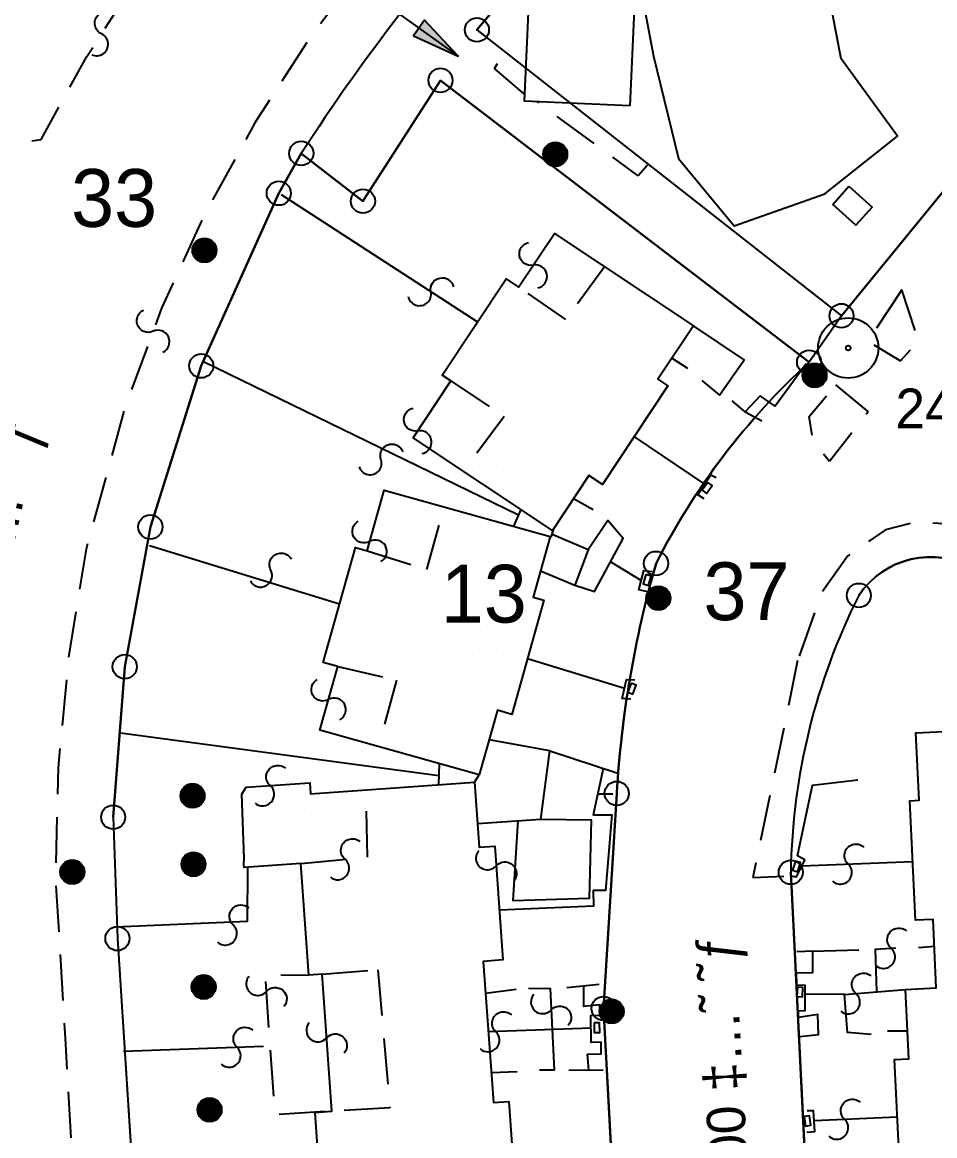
# Model space of a CAD drawing. Extents: x 160399 to 161261, y 619805 to 620526.
# Drawn here: x 160833.5 to 160880.8, y 620103.4 to 620161.2 of the extents above; entities that cross this region are included whole.
import ezdxf
from ezdxf.enums import TextEntityAlignment as Align

# ---------------------------------------------------------------- set-up
doc = ezdxf.new("R2010")
doc.units = 0
doc.header["$LTSCALE"] = 0.3749999999999999
doc.header["$MEASUREMENT"] = 0
doc.linetypes.add('HIDDEN', pattern=[9.524999999999999, 6.35, -3.175])
doc.layers.get('0').update_dxf_attribs({"linetype": 'CONTINUOUS'})
for name, color, linetype in [('FNCP002', 251, 'CONTINUOUS'), ('NUMLOT', 1, 'CONTINUOUS'), ('PCLP004', 7, 'CONTINUOUS'), ('PCLS002', 2, 'CONTINUOUS'), ('PH-BLDH001', 3, 'CONTINUOUS'), ('PH-BLDP001', 3, 'CONTINUOUS'), ('PH-BLDP008', 3, 'CONTINUOUS'), ('PH-BLDP030', 3, 'HIDDEN'), ('PH-BLDP031', 3, 'HIDDEN'), ('PH-FNCP000', 3, 'CONTINUOUS'), ('PH-FNCP006', 3, 'CONTINUOUS'), ('PH-FNCP007', 3, 'CONTINUOUS'), ('PH-LGTS008', 3, 'CONTINUOUS'), ('PH-PHNS006', 3, 'CONTINUOUS'), ('PH-RODP021', 3, 'HIDDEN'), ('PH-RODP023', 3, 'HIDDEN'), ('PH-RODP026', 3, 'HIDDEN'), ('PH-TREP001', 3, 'CONTINUOUS'), ('RODS001', 7, 'CONTINUOUS'), ('SRVS002', 6, 'CONTINUOUS'), ('SRVS007', 2, 'CONTINUOUS'), ('UD_PCLS008', 11, 'CONTINUOUS')]:
    doc.layers.add(name, color=color, linetype=linetype)
doc.styles.add('HEBTXT', font='hebtxt')

# ---------------------------------------------------------------- blocks, each defined once
blk = doc.blocks.new('*X19')
at = {"color": 0}
for p, q in [((160882.0125, 620121.95), (160882.0125, 620121.95)), ((160881.21875, 620120.3624999999), (160881.21875, 620120.3624999999)), ((160882.0125, 620118.775), (160882.0125, 620118.775)), ((160881.21875, 620117.1875), (160881.21875, 620117.1875)), ((160882.0125, 620115.6), (160882.0125, 620115.6)), ((160881.21875, 620110.8375), (160881.21875, 620110.8375)), ((160882.0125, 620109.25), (160882.0125, 620109.25)), ((160881.21875, 620107.6625), (160881.21875, 620107.6625)), ((160880.425, 620106.075), (160880.425, 620106.075)), ((160882.0125, 620106.075), (160882.0125, 620106.075)), ((160881.21875, 620104.4874999999), (160881.21875, 620104.4874999999))]:
    blk.add_line(p, q, dxfattribs=at)
blk = doc.blocks.new('*X18')
at = {"color": 0}
for p, q in [((160846.29375, 620120.3624999999), (160846.29375, 620120.3624999999)), ((160847.88125, 620120.3624999999), (160847.88125, 620120.3624999999)), ((160849.46875, 620120.3624999999), (160849.46875, 620120.3624999999)), ((160851.05625, 620120.3624999999), (160851.05625, 620120.3624999999)), ((160852.64375, 620120.3624999999), (160852.64375, 620120.3624999999)), ((160854.23125, 620120.3624999999), (160854.23125, 620120.3624999999)), ((160855.8187499999, 620120.3624999999), (160855.8187499999, 620120.3624999999)), ((160857.4062499999, 620120.3624999999), (160857.4062499999, 620120.3624999999)), ((160847.0875, 620118.775), (160847.0875, 620118.775)), ((160848.675, 620118.775), (160848.675, 620118.775)), ((160850.2625, 620118.775), (160850.2625, 620118.775)), ((160851.85, 620118.775), (160851.85, 620118.775)), ((160853.4375, 620118.775), (160853.4375, 620118.775)), ((160855.025, 620118.775), (160855.025, 620118.775)), ((160856.6125, 620118.775), (160856.6125, 620118.775)), ((160858.2, 620118.775), (160858.2, 620118.775)), ((160849.46875, 620117.1875), (160849.46875, 620117.1875)), ((160851.05625, 620117.1875), (160851.05625, 620117.1875)), ((160852.64375, 620117.1875), (160852.64375, 620117.1875)), ((160854.23125, 620117.1875), (160854.23125, 620117.1875)), ((160855.81875, 620117.1875), (160855.81875, 620117.1875)), ((160857.40625, 620117.1875), (160857.40625, 620117.1875)), ((160858.99375, 620117.1875), (160858.99375, 620117.1875)), ((160850.2625, 620115.6), (160850.2625, 620115.6)), ((160851.85, 620115.6), (160851.85, 620115.6)), ((160853.4375, 620115.6), (160853.4375, 620115.6)), ((160855.025, 620115.6), (160855.025, 620115.6)), ((160856.6125, 620115.6), (160856.6125, 620115.6)), ((160858.2, 620115.6), (160858.2, 620115.6)), ((160851.05625, 620114.0125), (160851.05625, 620114.0125)), ((160852.64375, 620114.0125), (160852.64375, 620114.0125)), ((160854.23125, 620114.0125), (160854.23125, 620114.0125)), ((160855.81875, 620114.0125), (160855.81875, 620114.0125)), ((160857.40625, 620114.0125), (160857.40625, 620114.0125)), ((160858.99375, 620114.0125), (160858.99375, 620114.0125)), ((160850.2625, 620112.4249999999), (160850.2625, 620112.4249999999)), ((160851.85, 620112.4249999999), (160851.85, 620112.4249999999)), ((160853.4375, 620112.4249999999), (160853.4375, 620112.4249999999)), ((160855.025, 620112.4249999999), (160855.025, 620112.4249999999)), ((160856.6125, 620112.4249999999), (160856.6125, 620112.4249999999)), ((160858.2, 620112.4249999999), (160858.2, 620112.4249999999)), ((160851.05625, 620110.8375), (160851.05625, 620110.8375)), ((160852.64375, 620110.8375), (160852.64375, 620110.8375)), ((160854.23125, 620110.8375), (160854.23125, 620110.8375)), ((160855.81875, 620110.8375), (160855.81875, 620110.8375)), ((160857.40625, 620110.8375), (160857.40625, 620110.8375)), ((160851.85, 620109.25), (160851.85, 620109.25)), ((160853.4375, 620109.25), (160853.4375, 620109.25)), ((160855.025, 620109.25), (160855.025, 620109.25)), ((160856.6125, 620109.25), (160856.6125, 620109.25)), ((160858.2, 620109.25), (160858.2, 620109.25)), ((160851.05625, 620107.6625), (160851.05625, 620107.6625)), ((160852.64375, 620107.6625), (160852.64375, 620107.6625)), ((160854.23125, 620107.6625), (160854.23125, 620107.6625)), ((160855.81875, 620107.6625), (160855.81875, 620107.6625)), ((160857.40625, 620107.6625), (160857.40625, 620107.6625)), ((160858.99375, 620107.6625), (160858.99375, 620107.6625)), ((160851.85, 620106.075), (160851.85, 620106.075)), ((160853.4375, 620106.075), (160853.4375, 620106.075)), ((160855.025, 620106.075), (160855.025, 620106.075)), ((160856.6125, 620106.075), (160856.6125, 620106.075)), ((160858.2, 620106.075), (160858.2, 620106.075)), ((160851.05625, 620104.4874999999), (160851.05625, 620104.4874999999)), ((160852.64375, 620104.4874999999), (160852.64375, 620104.4874999999)), ((160854.23125, 620104.4874999999), (160854.23125, 620104.4874999999)), ((160855.8187499999, 620104.4874999999), (160855.8187499999, 620104.4874999999)), ((160857.4062499999, 620104.4874999999), (160857.4062499999, 620104.4874999999)), ((160858.9937499999, 620104.4874999999), (160858.9937499999, 620104.4874999999)), ((160850.2625, 620102.9), (160850.2625, 620102.9)), ((160851.85, 620102.9), (160851.85, 620102.9)), ((160853.4375, 620102.9), (160853.4375, 620102.9)), ((160855.025, 620102.9), (160855.025, 620102.9)), ((160856.6125, 620102.9), (160856.6125, 620102.9)), ((160858.2, 620102.9), (160858.2, 620102.9)), ((160859.7875, 620102.9), (160859.7875, 620102.9)), ((160851.05625, 620101.3125), (160851.05625, 620101.3125)), ((160852.64375, 620101.3125), (160852.64375, 620101.3125)), ((160854.23125, 620101.3125), (160854.23125, 620101.3125)), ((160855.81875, 620101.3125), (160855.81875, 620101.3125)), ((160857.40625, 620101.3125), (160857.40625, 620101.3125)), ((160858.99375, 620101.3125), (160858.99375, 620101.3125)), ((160851.85, 620099.725), (160851.85, 620099.725)), ((160853.4375, 620099.725), (160853.4375, 620099.725)), ((160855.025, 620099.725), (160855.025, 620099.725)), ((160856.6125, 620099.725), (160856.6125, 620099.725)), ((160858.2, 620099.725), (160858.2, 620099.725)), ((160859.7875, 620099.725), (160859.7875, 620099.725)), ((160852.64375, 620098.1375), (160852.64375, 620098.1375)), ((160854.23125, 620098.1375), (160854.23125, 620098.1375)), ((160855.81875, 620098.1375), (160855.81875, 620098.1375)), ((160857.40625, 620098.1375), (160857.40625, 620098.1375)), ((160858.99375, 620098.1375), (160858.99375, 620098.1375)), ((160851.85, 620096.5499999999), (160851.85, 620096.5499999999)), ((160853.4375, 620096.5499999999), (160853.4375, 620096.5499999999)), ((160855.025, 620096.5499999999), (160855.025, 620096.5499999999)), ((160856.6125, 620096.5499999999), (160856.6125, 620096.5499999999)), ((160858.2, 620096.5499999999), (160858.2, 620096.5499999999)), ((160852.64375, 620094.9625), (160852.64375, 620094.9625)), ((160854.23125, 620094.9625), (160854.23125, 620094.9625)), ((160855.81875, 620094.9625), (160855.81875, 620094.9625)), ((160857.40625, 620094.9625), (160857.40625, 620094.9625)), ((160858.99375, 620094.9625), (160858.99375, 620094.9625)), ((160851.85, 620093.375), (160851.85, 620093.375)), ((160853.4375, 620093.375), (160853.4375, 620093.375)), ((160855.025, 620093.375), (160855.025, 620093.375)), ((160856.6125, 620093.375), (160856.6125, 620093.375)), ((160858.2, 620093.375), (160858.2, 620093.375)), ((160859.7875, 620093.375), (160859.7875, 620093.375)), ((160852.64375, 620091.7875), (160852.64375, 620091.7875)), ((160854.23125, 620091.7875), (160854.23125, 620091.7875)), ((160855.81875, 620091.7875), (160855.81875, 620091.7875)), ((160857.40625, 620091.7875), (160857.40625, 620091.7875)), ((160858.99375, 620091.7875), (160858.99375, 620091.7875)), ((160860.58125, 620091.7875), (160860.58125, 620091.7875)), ((160851.85, 620090.2), (160851.85, 620090.2)), ((160853.4375, 620090.2), (160853.4375, 620090.2)), ((160855.025, 620090.2), (160855.025, 620090.2)), ((160856.6125, 620090.2), (160856.6125, 620090.2)), ((160858.2, 620090.2), (160858.2, 620090.2)), ((160859.7874999999, 620090.2), (160859.7874999999, 620090.2)), ((160852.64375, 620088.6124999999), (160852.64375, 620088.6124999999)), ((160854.23125, 620088.6124999999), (160854.23125, 620088.6124999999)), ((160855.8187499999, 620088.6124999999), (160855.8187499999, 620088.6124999999)), ((160857.4062499999, 620088.6124999999), (160857.4062499999, 620088.6124999999)), ((160858.9937499999, 620088.6124999999), (160858.9937499999, 620088.6124999999)), ((160860.5812499999, 620088.6124999999), (160860.5812499999, 620088.6124999999)), ((160851.85, 620087.025), (160851.85, 620087.025)), ((160853.4375, 620087.025), (160853.4375, 620087.025)), ((160855.025, 620087.025), (160855.025, 620087.025)), ((160856.6125, 620087.025), (160856.6125, 620087.025)), ((160858.2, 620087.025), (160858.2, 620087.025)), ((160859.7875, 620087.025), (160859.7875, 620087.025)), ((160852.64375, 620085.4375), (160852.64375, 620085.4375)), ((160854.23125, 620085.4375), (160854.23125, 620085.4375)), ((160855.81875, 620085.4375), (160855.81875, 620085.4375)), ((160857.40625, 620085.4375), (160857.40625, 620085.4375)), ((160858.99375, 620085.4375), (160858.99375, 620085.4375)), ((160853.4375, 620083.85), (160853.4375, 620083.85)), ((160855.025, 620083.85), (160855.025, 620083.85)), ((160856.6125, 620083.85), (160856.6125, 620083.85)), ((160858.2, 620083.85), (160858.2, 620083.85)), ((160859.7875, 620083.85), (160859.7875, 620083.85)), ((160852.64375, 620082.2625), (160852.64375, 620082.2625)), ((160854.23125, 620082.2625), (160854.23125, 620082.2625))]:
    blk.add_line(p, q, dxfattribs=at)
blk = doc.blocks.new('*X17')
at = {"color": 0}
for p, q in [((160862.16875, 620148.9375), (160862.16875, 620148.9375)), ((160863.75625, 620148.9375), (160863.75625, 620148.9375)), ((160859.7875, 620147.35), (160859.7875, 620147.35)), ((160861.375, 620147.35), (160861.375, 620147.35)), ((160862.9625, 620147.35), (160862.9625, 620147.35)), ((160864.55, 620147.35), (160864.55, 620147.35)), ((160866.1375, 620147.35), (160866.1375, 620147.35)), ((160858.99375, 620145.7625), (160858.99375, 620145.7625)), ((160860.58125, 620145.7625), (160860.58125, 620145.7625)), ((160862.16875, 620145.7625), (160862.16875, 620145.7625)), ((160863.75625, 620145.7625), (160863.75625, 620145.7625)), ((160865.34375, 620145.7625), (160865.34375, 620145.7625)), ((160866.93125, 620145.7625), (160866.93125, 620145.7625)), ((160868.51875, 620145.7625), (160868.51875, 620145.7625)), ((160858.2, 620144.1749999999), (160858.2, 620144.1749999999)), ((160859.7875, 620144.1749999999), (160859.7875, 620144.1749999999)), ((160861.375, 620144.1749999999), (160861.375, 620144.1749999999)), ((160862.9625, 620144.1749999999), (160862.9625, 620144.1749999999)), ((160864.55, 620144.1749999999), (160864.55, 620144.1749999999)), ((160866.1375, 620144.1749999999), (160866.1375, 620144.1749999999)), ((160867.7249999999, 620144.1749999999), (160867.7249999999, 620144.1749999999)), ((160857.40625, 620142.5875), (160857.40625, 620142.5875)), ((160858.99375, 620142.5875), (160858.99375, 620142.5875)), ((160860.58125, 620142.5875), (160860.58125, 620142.5875)), ((160862.16875, 620142.5875), (160862.16875, 620142.5875)), ((160863.75625, 620142.5875), (160863.75625, 620142.5875)), ((160865.34375, 620142.5875), (160865.34375, 620142.5875)), ((160866.93125, 620142.5875), (160866.93125, 620142.5875)), ((160856.6125, 620141), (160856.6125, 620141)), ((160858.2, 620141), (160858.2, 620141)), ((160859.7875, 620141), (160859.7875, 620141)), ((160861.375, 620141), (160861.375, 620141)), ((160862.9625, 620141), (160862.9625, 620141)), ((160864.55, 620141), (160864.55, 620141)), ((160866.1375, 620141), (160866.1375, 620141)), ((160855.81875, 620139.4125), (160855.81875, 620139.4125)), ((160857.40625, 620139.4125), (160857.40625, 620139.4125)), ((160858.99375, 620139.4125), (160858.99375, 620139.4125)), ((160860.58125, 620139.4125), (160860.58125, 620139.4125)), ((160862.16875, 620139.4125), (160862.16875, 620139.4125)), ((160863.75625, 620139.4125), (160863.75625, 620139.4125)), ((160865.34375, 620139.4125), (160865.34375, 620139.4125)), ((160858.2, 620137.825), (160858.2, 620137.825)), ((160859.7875, 620137.825), (160859.7875, 620137.825)), ((160861.375, 620137.825), (160861.375, 620137.825)), ((160862.9625, 620137.825), (160862.9625, 620137.825)), ((160864.55, 620137.825), (160864.55, 620137.825)), ((160860.58125, 620136.2374999999), (160860.58125, 620136.2374999999)), ((160862.16875, 620136.2374999999), (160862.16875, 620136.2374999999))]:
    blk.add_line(p, q, dxfattribs=at)
blk = doc.blocks.new('*X16')
at = {"color": 0}
for p, q in [((160854.23125, 620136.2374999999), (160854.23125, 620136.2374999999)), ((160855.81875, 620136.2374999999), (160855.81875, 620136.2374999999)), ((160853.4375, 620134.65), (160853.4375, 620134.65)), ((160855.025, 620134.65), (160855.025, 620134.65)), ((160856.6125, 620134.65), (160856.6125, 620134.65)), ((160858.2, 620134.65), (160858.2, 620134.65)), ((160859.7875, 620134.65), (160859.7875, 620134.65)), ((160861.375, 620134.65), (160861.375, 620134.65)), ((160852.64375, 620133.0625), (160852.64375, 620133.0625)), ((160854.23125, 620133.0625), (160854.23125, 620133.0625)), ((160855.81875, 620133.0625), (160855.81875, 620133.0625)), ((160857.40625, 620133.0625), (160857.40625, 620133.0625)), ((160858.99375, 620133.0625), (160858.99375, 620133.0625)), ((160860.58125, 620133.0625), (160860.58125, 620133.0625)), ((160851.85, 620131.475), (160851.85, 620131.475)), ((160853.4375, 620131.475), (160853.4375, 620131.475)), ((160855.025, 620131.475), (160855.025, 620131.475)), ((160856.6125, 620131.475), (160856.6125, 620131.475)), ((160858.2, 620131.475), (160858.2, 620131.475)), ((160859.7875, 620131.475), (160859.7875, 620131.475)), ((160861.375, 620131.475), (160861.375, 620131.475)), ((160851.05625, 620129.8875), (160851.05625, 620129.8875)), ((160852.64375, 620129.8875), (160852.64375, 620129.8875)), ((160854.23125, 620129.8875), (160854.23125, 620129.8875)), ((160855.81875, 620129.8875), (160855.81875, 620129.8875)), ((160857.40625, 620129.8875), (160857.40625, 620129.8875)), ((160858.99375, 620129.8875), (160858.99375, 620129.8875)), ((160860.58125, 620129.8875), (160860.58125, 620129.8875)), ((160851.85, 620128.2999999999), (160851.85, 620128.2999999999)), ((160853.4375, 620128.2999999999), (160853.4375, 620128.2999999999)), ((160855.025, 620128.2999999999), (160855.025, 620128.2999999999)), ((160856.6125, 620128.2999999999), (160856.6125, 620128.2999999999)), ((160858.2, 620128.2999999999), (160858.2, 620128.2999999999)), ((160859.7874999999, 620128.2999999999), (160859.7874999999, 620128.2999999999)), ((160851.05625, 620126.7125), (160851.05625, 620126.7125)), ((160852.64375, 620126.7125), (160852.64375, 620126.7125)), ((160854.23125, 620126.7125), (160854.23125, 620126.7125)), ((160855.81875, 620126.7125), (160855.81875, 620126.7125)), ((160857.40625, 620126.7125), (160857.40625, 620126.7125)), ((160858.99375, 620126.7125), (160858.99375, 620126.7125)), ((160860.58125, 620126.7125), (160860.58125, 620126.7125)), ((160851.85, 620125.125), (160851.85, 620125.125)), ((160853.4375, 620125.125), (160853.4375, 620125.125)), ((160855.025, 620125.125), (160855.025, 620125.125)), ((160856.6125, 620125.125), (160856.6125, 620125.125)), ((160858.2, 620125.125), (160858.2, 620125.125)), ((160854.23125, 620123.5375), (160854.23125, 620123.5375)), ((160855.81875, 620123.5375), (160855.81875, 620123.5375)), ((160857.40625, 620123.5375), (160857.40625, 620123.5375))]:
    blk.add_line(p, q, dxfattribs=at)
blk = doc.blocks.new('*X10')
at = {"color": 0}
for p, q in [((-0.1522692927021072, 0.47625), (0.1522692927021072, 0.47625)), ((-0.5, 0), (0.5, 0)), ((-0.4989909192560522, 0.03175), (0.4989909192560522, 0.03175)), ((-0.4959513585020209, 0.0635), (0.4959513585020208, 0.0635)), ((-0.4908435977987285, 0.09525), (0.4908435977987285, 0.09525)), ((-0.4836021091765419, 0.127), (0.4836021091765419, 0.127)), ((-0.4741291358902129, 0.15875), (0.4741291358902129, 0.15875)), ((-0.4622875187586185, 0.1905), (0.4622875187586185, 0.1905)), ((-0.4478894255282212, 0.22225), (0.4478894255282212, 0.22225)), ((-0.4306785344082057, 0.254), (0.4306785344082057, 0.254)), ((-0.4103010327795922, 0.28575), (0.4103010327795922, 0.28575)), ((-0.3862560679135021, 0.3175), (0.3862560679135021, 0.3175)), ((-0.3578050272145432, 0.34925), (0.3578050272145432, 0.34925)), ((-0.3237885112229895, 0.381), (0.3237885112229895, 0.381)), ((-0.2822010586443644, 0.41275), (0.2822010586443644, 0.41275)), ((-0.2289535979188796, 0.4445), (0.2289535979188796, 0.4445)), ((-0.4989909192560522, -0.03175), (0.4989909192560522, -0.03175)), ((-0.4959513585020209, -0.0635), (0.4959513585020208, -0.0635)), ((-0.4908435977987285, -0.09525), (0.4908435977987285, -0.09525)), ((-0.4836021091765419, -0.127), (0.4836021091765419, -0.127)), ((-0.4741291358902129, -0.15875), (0.4741291358902129, -0.15875)), ((-0.4622875187586185, -0.1905), (0.4622875187586185, -0.1905)), ((-0.4478894255282212, -0.22225), (0.4478894255282212, -0.22225)), ((-0.4306785344082057, -0.254), (0.4306785344082057, -0.254)), ((-0.4103010327795922, -0.28575), (0.4103010327795922, -0.28575)), ((-0.3862560679135021, -0.3175), (0.3862560679135021, -0.3175)), ((-0.3578050272145432, -0.34925), (0.3578050272145432, -0.34925)), ((-0.3237885112229895, -0.381), (0.3237885112229895, -0.381)), ((-0.2822010586443644, -0.41275), (0.2822010586443644, -0.41275)), ((-0.2289535979188796, -0.4445), (0.2289535979188796, -0.4445)), ((-0.1522692927021072, -0.47625), (0.1522692927021072, -0.47625))]:
    blk.add_line(p, q, dxfattribs=at)
blk = doc.blocks.new('LGTS008')
blk.add_circle((0, 0), 0.5)
blk.add_blockref('*X10', (0, 0))
at = {"style": 'HEBTXT', "flags": 8}
blk.add_attdef('DESC', text='', height=1.5, dxfattribs=at).set_placement((-3.815126273058195, -0.6481117895361033), align=Align.CENTER)
at = {"style": 'HEBTXT', "flags": 9}
blk.add_attdef('ID', (0, -2.842750834517413), '', height=1.5, dxfattribs=at)
blk = doc.blocks.new('PHNS006')
at = {"layer": 'PH-PHNS006', "flags": 128}
blk.add_lwpolyline([(-0.5, -0.3125), (0.5, -0.3125), (0.5, 0.25), (-0.5, 0.25), (-0.5, -0.3125)], dxfattribs=at)
blk = doc.blocks.new('SRVS002')
for radius in [1.25, 0.1]:
    blk.add_circle((0, 0), radius)
blk = doc.blocks.new('PCLS002')
blk.add_lwpolyline([(-0.8485281374238571, -0.8485281374238571, 1), (0, 0, -1), (0.8485281374238571, 0.8485281374238571, -1)], format="xyb")
blk = doc.blocks.new('PCLS008')
at = {"style": 'HEBTXT', "flags": 1}
blk.add_attdef('CAPTION', text='', height=1.5, dxfattribs=at).set_placement((-0.1651017121039331, -14.19119258294813), align=Align.CENTER)
blk = doc.blocks.new('SRVS007')
blk.add_circle((0, 0), 0.5)
at = {"style": 'HEBTXT'}
blk.add_attdef('NAME', text='', height=1.8, dxfattribs=at).set_placement((-0.01061771158461622, -2.996116567604858), align=Align.CENTER)
for tag, flags, p in [('KIND', 1, (1.110223024625157e-16, -6.042079831357224, -0.001)), ('HEIGHT', 1, (1.040834085586084e-16, -7.999999999999998, -0.001)), ('SOURCE-CODE', 9, (1.110223024625157e-16, -9.957920168642774, -0.001)), ('MARK-CODE', 9, (1.110223024625157e-16, -11.91584033728554, -0.0009999999999999998))]:
    blk.add_attdef(tag, text='', height=1.8, dxfattribs=dict(at, flags=flags)).set_placement(p, align=Align.CENTER)
blk = doc.blocks.new('RODS001')
blk.add_circle((0, 0), 0.001)

msp = doc.modelspace()

# ---------------------------------------------------------------- linework, layer by layer
at = {"layer": 'FNCP002', "flags": 128}
for points in [[(160924.6, 620194.59), (160894.87, 620188.17), (160885.2, 620185.44), (160876.26, 620181.44), (160867.84, 620176.39), (160862.9, 620172.65), (160858.86, 620168.45), (160861.84, 620166.12), (160859.29, 620163.47), (160857.05, 620160.78), (160875.96, 620145.94)], [(160875.96, 620145.94), (160884.1, 620155.9)], [(160838.18, 620119.92), (160838.4, 620113.62)], [(160873.33, 620117.06), (160875.5, 620073.53)]]:
    msp.add_lwpolyline(points, dxfattribs=at)
for points in [[(160864.74, 620089.11), (160863.62, 620109.99), (160864.3, 620121.15, -0.05423491042838841), (160866.34, 620133.09, -0.09047541799776362), (160874.28, 620143.53), (160855.16, 620158.16), (160851.14, 620151.89), (160847.94, 620154.37), (160846.77, 620152.3), (160842.75, 620143.34), (160840.11, 620134.98), (160838.78, 620127.73), (160838.18, 620119.92, 0.05411386428547276)], [(160876.86, 620131.43, -0.3947392668010766), (160882.82, 620132.82, -1.371844672146947)], [(160876.86, 620131.43, 0.1132638837631958), (160873.33, 620117.06, 0.2214596226635113)], [(160838.4, 620113.62), (160840.2, 620085.49, 0.1329432307706634)]]:
    msp.add_lwpolyline(points, format="xyb", dxfattribs=at)
at = {"layer": 'NUMLOT'}
msp.add_lwpolyline([(160852.017000736, 620162.3447844601), (160856.0730405291, 620159.4209956174), (160854.3373995168, 620161.288494018), (160853.7526417483, 620160.4772860594), (160856.0730405291, 620159.4209956174)], dxfattribs=at)
msp.add_solid([(160853.7526417484, 620160.4772860595), (160854.3373995169, 620161.2884940181), (160856.0730405292, 620159.4209956174)], dxfattribs=at)
at = {"layer": 'PCLP004'}
for p, q in [((160857.05, 620160.78), (160859.29, 620163.47)), ((160857.05, 620160.78), (160875.96, 620145.94)), ((160851.14, 620151.89), (160855.16, 620158.16)), ((160855.16, 620158.16), (160874.28, 620143.53)), ((160884.1, 620155.9), (160875.96, 620145.94)), ((160846.77, 620152.3), (160847.9399997738, 620154.3699995999)), ((160847.9399997738, 620154.3699995999), (160851.14, 620151.89)), ((160842.75, 620143.34), (160846.77, 620152.3)), ((160875.96, 620145.94), (160874.28, 620143.53)), ((160840.11, 620134.98), (160842.75, 620143.34)), ((160838.78, 620127.73), (160840.11, 620134.98)), ((160838.18, 620119.92), (160838.78, 620127.73)), ((160864.3, 620121.15), (160863.62, 620109.99)), ((160838.18, 620119.92), (160838.4, 620113.62)), ((160875.5, 620073.53), (160873.33, 620117.06)), ((160838.4, 620113.62), (160840.1999999923, 620085.4899999764)), ((160863.62, 620109.99), (160864.74, 620089.11))]:
    msp.add_line(p, q, dxfattribs=at)
for centre, radius, start, end in [((160934.1234517014, 620098.8034597225), 102.5437845024917, 137.2197523063664, 147.1882137347923), ((160898.9214734275, 620116.5499331133), 36.53937905728564, 132.4061219001808, 153.0852583639297), ((160880.5831560266, 620128.938518014), 4.479885419113395, 60.04575195299167, 146.210137507551), ((160920.1964592712, 620117.7441225449), 56.00012643106428, 164.0956100639577, 176.5131702202768), ((160906.4060658015, 620116.5534160362), 33.07994492466653, 153.2745291927511, 179.1225421395723)]:
    msp.add_arc(centre, radius, start, end, dxfattribs=at)
at = {"layer": 'PH-BLDP001'}
for points in [[(160860.963, 620134.797), (160853.737, 620139.605), (160855.702, 620142.559), (160855.24, 620142.866), (160858.565, 620147.863), (160859.214, 620147.4310000001), (160861.066, 620150.2150000001), (160868.277, 620145.417), (160866.434, 620142.647), (160866.958, 620142.299), (160863.558, 620137.189), (160862.862, 620137.652)], [(160857.171, 620122.115), (160848.91, 620124.426), (160849.836, 620127.7390000001), (160849.079, 620127.951), (160850.746, 620133.9110000001), (160851.349, 620133.7420000001), (160852.231, 620136.895), (160860.85, 620134.4850000001), (160859.969, 620131.337), (160860.52, 620131.1830000001), (160858.862, 620125.256), (160858.109, 620125.4670000001)]]:
    msp.add_lwpolyline(points, close=True, dxfattribs=at)
for points in [[(160878.997, 620101.3430000001), (160878.714, 620107.3430000001), (160879.458, 620107.378), (160879.287, 620110.983), (160880.88, 620111.0580000001), (160880.712, 620114.611), (160879.797, 620114.5680000001), (160879.504, 620120.773), (160879.99, 620120.7960000001), (160879.824, 620124.302), (160888.938, 620124.733), (160889.099, 620121.319), (160889.805, 620121.353), (160890.091, 620115.297), (160889.421, 620115.265), (160889.588, 620111.746), (160888.065, 620111.674), (160888.238, 620107.9990000001), (160889.114, 620108.0410000001), (160889.395, 620102.104)], [(160849.082, 620098.5780000001), (160848.653, 620104.599), (160849.527, 620104.662), (160849.021, 620111.772), (160848.329, 620111.7220000001), (160847.917, 620117.512), (160844.98, 620117.3030000001), (160844.966, 620117.506), (160844.972, 620117.7740000001), (160844.856, 620121.1070000001), (160845.083, 620121.469), (160848.383, 620121.704), (160848.424, 620121.1340000001), (160856.925, 620121.74), (160857.165, 620118.365), (160857.976, 620118.422), (160858.398, 620112.5090000001), (160857.382, 620112.437), (160857.905, 620105.108), (160858.698, 620105.165), (160859.119, 620099.2640000001)]]:
    msp.add_lwpolyline(points, dxfattribs=at)
at = {"layer": 'PH-BLDP008'}
for points in [[(160864.98, 620156.836), (160859.52, 620157.0850000001), (160859.747, 620162.0730000001), (160865.207, 620161.8250000001)], [(160876.343, 620152.6630000001), (160877.553, 620151.582), (160876.713, 620150.6410000001), (160875.503, 620151.7220000001)], [(160862.123, 620131.966), (160863.147, 620131.632), (160864.631, 620134.385), (160863.84, 620135.3150000001), (160862.824, 620133.801)]]:
    msp.add_lwpolyline(points, close=True, dxfattribs=at)
for points in [[(160857.078, 620119.589), (160860.373, 620119.822), (160860.832, 620123.363), (160857.682, 620123.9400000001)], [(160860.373, 620119.822), (160862.977, 620119.784), (160862.874, 620115.701), (160858.938, 620115.5700000001), (160859.183, 620119.738)]]:
    msp.add_lwpolyline(points, dxfattribs=at)
at = {"layer": 'PH-BLDP030'}
for points in [[(160863.663, 620148.4870000001), (160861.669, 620145.755), (160859.214, 620147.4310000001)], [(160855.702, 620142.559), (160858.461, 620140.719), (160856.355, 620137.863)], [(160851.349, 620133.7420000001), (160854.451, 620132.7760000001), (160855.357, 620136.0210000001)], [(160849.836, 620127.7390000001), (160852.876, 620127.0380000001), (160851.94, 620123.579)], [(160847.917, 620117.512), (160851.372, 620117.846), (160851.295, 620121.339)], [(160849.021, 620111.772), (160851.912, 620111.996), (160852.534, 620104.8280000001), (160849.527, 620104.662)]]:
    msp.add_lwpolyline(points, dxfattribs=at)
at = {"layer": 'PH-BLDP031'}
for points in [[(160859.329, 620135.8840000001), (160858.954, 620135.015)], [(160861.022, 620134.886), (160860.876, 620134.4550000001)], [(160855.085, 620122.699), (160855.057, 620121.6070000001)], [(160856.925, 620121.74), (160857.171, 620122.115)]]:
    msp.add_lwpolyline(points, dxfattribs=at)
at = {"layer": 'PH-FNCP000'}
for points in [[(160868.714, 620142.582), (160869.625, 620141.8130000001), (160870.909, 620143.648), (160868.277, 620145.417)], [(160867.99, 620143.197), (160867.167, 620143.7490000001)], [(160874.122, 620143.4430000001), (160872.517, 620141.253), (160871.74, 620141.7880000001), (160870.971, 620140.9500000001), (160871.835, 620140.483)], [(160870.971, 620140.9500000001), (160870.288, 620141.532)], [(160868.87, 620137.1980000001), (160865.21, 620139.6730000001)], [(160868.846, 620136.437), (160868.512, 620136.6440000001), (160869.187, 620137.689), (160869.461, 620137.542)], [(160863.084, 620135.876), (160862.06, 620136.446)], [(160862.824, 620133.801), (160860.925, 620134.601)], [(160860.353, 620132.7080000001), (160862.123, 620131.966)], [(160865.577, 620132.2030000001), (160863.976, 620133.169)], [(160866.066, 620131.581), (160865.45, 620131.7150000001), (160865.71, 620132.719), (160866.145, 620132.6730000001)], [(160864.706, 620126.6000000001), (160859.668, 620128.138)], [(160865.033, 620126.051), (160864.585, 620126.071), (160864.812, 620127.062), (160865.233, 620127.049)], [(160838.568, 620124.2890000001), (160855.069, 620122.0780000001)], [(160860.832, 620123.363), (160864.361, 620122.1950000001)], [(160863.593, 620122.449), (160863.084, 620120.0390000001), (160864.048, 620120.0390000001), (160863.717, 620116.1170000001), (160863.081, 620116.116), (160863.095, 620115.3060000001), (160858.214, 620115.0930000001)], [(160873.328, 620116.868), (160873.63, 620116.8150000001), (160874.057, 620117.699), (160873.682, 620117.919), (160874.455, 620121.5750000001), (160876.811, 620121.858)], [(160863.315, 620121.1340000001), (160864.1, 620121.137)], [(160838.299, 620114.2250000001), (160845.156, 620114.527), (160845.17, 620117.317)], [(160873.909, 620117.392), (160879.653, 620117.613)], [(160874.476, 620112.966), (160876.853, 620113.042)], [(160877.8, 620110.859), (160877.723, 620113.0630000001), (160878.787, 620113.131)], [(160879.952, 620113.159), (160880.778, 620113.233)], [(160873.797, 620108.534), (160874.761, 620108.636), (160874.727, 620109.6730000001), (160873.736, 620109.525), (160873.736, 620109.8600000001), (160874.084, 620109.8940000001), (160874.07, 620111.185), (160873.648, 620111.192), (160873.627, 620111.841), (160874.471, 620111.855), (160874.476, 620112.966), (160873.646, 620112.926)], [(160859.082, 620110.978), (160857.502, 620110.7660000001)], [(160859.725, 620111.0390000001), (160860.843, 620111.027), (160861.054, 620106.7960000001), (160860.291, 620106.782)], [(160861.706, 620111.081), (160863.393, 620111.25)], [(160862.855, 620106.792), (160862.794, 620107.628), (160863.49, 620107.635), (160863.489, 620108.2440000001), (160862.974, 620108.231), (160862.966, 620109.63), (160863.488, 620109.643), (160863.414, 620110.186), (160862.591, 620110.091), (160862.592, 620111.17)], [(160876.125, 620110.719), (160874.075, 620110.728)], [(160877.492, 620108.645), (160876.267, 620108.751), (160876.125, 620110.719), (160879.287, 620110.983)], [(160862.97, 620108.961), (160857.644, 620108.77)], [(160878.342, 620108.826), (160879.389, 620108.836)], [(160859.139, 620106.694), (160857.794, 620106.6560000001)], [(160861.817, 620106.784), (160863.598, 620106.799)], [(160874.163, 620103.5750000001), (160874.578, 620103.608), (160874.504, 620104.686), (160874.176, 620104.679)], [(160874.539, 620104.1730000001), (160878.854, 620104.371)]]:
    msp.add_lwpolyline(points, dxfattribs=at)
at = {"layer": 'PH-FNCP006'}
for points in [[(160842.873, 620143.5650000001), (160859.212, 620135.6140000001)], [(160838.725, 620107.77), (160845.985, 620108.028)]]:
    msp.add_lwpolyline(points, dxfattribs=at)
at = {"layer": 'PH-FNCP007'}
for points in [[(160846.9, 620152.231), (160857.074, 620145.622)], [(160840.071, 620134.0140000001), (160849.93, 620130.995)]]:
    msp.add_lwpolyline(points, dxfattribs=at)
at = {"layer": 'PH-RODP021', "flags": 128}
for points in [[(160806.245691188, 620282.8220468708), (160794.42, 620281.2320000001), (160792.78, 620281.143), (160777.902, 620278.2910000001), (160766.296, 620276.0380000001), (160755.581, 620273.8990000001), (160732.106, 620272.1710000001), (160728.645, 620271.7860000001), (160726.281, 620271.219), (160724.04, 620270.278), (160721.98, 620268.9870000001), (160720.496, 620267.7220000001), (160718.195, 620265.116), (160717.139, 620262.819), (160716.452, 620260.385), (160716.151, 620257.875), (160716.263, 620255.187), (160718.52, 620239.926), (160723.117, 620212.598), (160731.524, 620162.0780000001), (160738.579, 620119.001), (160744.217, 620080.8030000001), (160744.614, 620078.1120000001), (160745.121, 620075.8330000001), (160746.003, 620073.672), (160747.74, 620071.0530000001), (160749.426, 620069.299), (160751.373, 620067.8400000001), (160753.529, 620066.714), (160755.778, 620065.966), (160758.804, 620065.6900000001), (160761.841, 620065.809), (160763.49, 620066.04), (160764.526, 620067.52), (160778.776, 620069.4680000001), (160780.205, 620070.113), (160781.429, 620071.0930000001), (160782.37, 620072.3470000001), (160782.962, 620073.7760000001), (160781.469, 620088.763), (160781.036, 620089.731), (160780.279, 620090.4750000001), (160779.304, 620090.892), (160778.455, 620090.949), (160765.644, 620089.0630000001), (160764.04, 620100.515), (160763.05, 620100.287), (160760.517, 620117.997), (160764.352, 620118.657), (160764.693, 620119.052), (160764.759, 620119.802), (160763.909, 620127.5390000001), (160763.613, 620128.2490000001), (160763.151, 620128.402), (160759.56, 620127.878), (160756.207, 620145.8740000001), (160771.44, 620148.6730000001), (160772.828, 620139.403), (160770.05, 620138.9580000001), (160769.408, 620138.6630000001), (160769.201, 620138.148), (160769.215, 620137.5390000001), (160769.59, 620137.084), (160769.978, 620136.7890000001), (160770.788, 620136.797), (160773.787, 620137.221), (160774.516, 620137.865), (160774.857, 620138.186), (160775.024, 620138.829), (160775.11, 620139.4180000001), (160774.982, 620140.201), (160770.775, 620166.1640000001), (160770.666, 620167.831), (160770.451, 620168.8080000001), (160769.928, 620169.4230000001), (160769.419, 620169.7980000001), (160768.489, 620169.797), (160761.588, 620168.807), (160757.161, 620200.473), (160761.719, 620201.28), (160761.362, 620203.643), (160771.803, 620205.0850000001), (160774.431, 620187.02), (160771.185, 620186.388), (160770.301, 620186.0390000001), (160770.255, 620185.5430000001), (160770.349, 620185.081), (160770.945, 620184.721), (160771.481, 620184.694), (160775.858, 620185.381), (160776.492, 620180.241), (160772.048, 620179.42), (160771.245, 620179.145), (160771.205, 620178.6490000001), (160771.36, 620178.228), (160775.661, 620174.376), (160781.545, 620137.55), (160782.418, 620136.978), (160783.721, 620136.782), (160786.566, 620137.24), (160787.142, 620137.537), (160787.449, 620138.419), (160787.214, 620139.2420000001), (160786.728, 620139.6780000001), (160786.08, 620139.755), (160785.754, 620139.636), (160783.124, 620138.997), (160778.794, 620166.305), (160793.82, 620168.7220000001), (160796.838, 620148.3150000001), (160793.505, 620147.836), (160792.992, 620147.591), (160792.762, 620147.071), (160792.81, 620146.738), (160794.318, 620137.3), (160794.617, 620136.7740000001), (160795.176, 620136.544), (160795.617, 620136.626), (160798.609, 620136.983), (160799.175, 620132.4580000001), (160795.14, 620131.685), (160794.553, 620131.4480000001), (160794.221, 620130.91), (160794.204, 620130.5190000001), (160795.039, 620124.381), (160795.083, 620123.795), (160795.487, 620123.368), (160796.305, 620123.378), (160800.442, 620123.724), (160804.031, 620094.005), (160788.83, 620092.0630000001), (160788.108, 620091.55), (160787.681, 620090.7740000001), (160787.607, 620090.1070000001), (160789.219, 620076.6070000001), (160789.582, 620075.202), (160790.31, 620073.947), (160791.348, 620072.934), (160792.621, 620072.2370000001), (160794.034, 620071.908), (160795.241, 620071.9330000001), (160807.624, 620073.517), (160809.004, 620072.327), (160816.668, 620073.579), (160818.945, 620074.407), (160821.058, 620075.594), (160822.951, 620077.106), (160824.574, 620078.905), (160825.885, 620080.944), (160826.848, 620083.167), (160827.438, 620085.517), (160827.64, 620087.932), (160827.558, 620089.5210000001), (160827.395, 620092.4870000001), (160825.17, 620094.513), (160824.131, 620125.044), (160825.22, 620131.8150000001), (160826.696, 620138.511), (160828.553, 620145.113), (160829.693, 620148.572), (160832.331, 620154.733), (160834.44, 620155.0970000001), (160836.812, 620159.39), (160841.211, 620166.2420000001), (160849.335, 620176.157), (160851.997, 620179.0040000001), (160852.242, 620181.7890000001), (160859.654, 620187.513), (160868.324, 620193.2180000001), (160871.19, 620192.3030000001), (160877.572, 620196.5800000001), (160884.423, 620200.937), (160898.172, 620203.1630000001)], [(160898.078, 620191.875), (160892.633, 620190.7320000001), (160887.283, 620189.2080000001), (160882.054, 620187.309), (160877.362, 620185.233), (160872.643, 620182.7740000001), (160868.119, 620179.973), (160863.814, 620176.8450000001), (160859.753, 620173.407), (160855.957, 620169.6780000001), (160851.715, 620164.7660000001), (160848.462, 620160.4720000001), (160845.531, 620155.952), (160842.938, 620151.23), (160840.697, 620146.332), (160838.82, 620141.283), (160836.782, 620133.832), (160835.86, 620128.1830000001), (160835.329, 620122.484), (160835.191, 620116.762), (160835.694, 620108.446), (160836.456, 620095.1730000001), (160834.617, 620092.9280000001), (160835.146, 620085.887), (160836.053, 620082.018), (160837.07, 620080.3300000001), (160838.402, 620078.8770000001), (160839.997, 620077.7180000001), (160841.79, 620076.8990000001), (160843.495, 620076.4820000001), (160859.399, 620077.762), (160861.098, 620078.316), (160862.633, 620079.229), (160863.932, 620080.456), (160864.93, 620081.937), (160865.639, 620083.839), (160865.538, 620085.111), (160864.855, 620085.1240000001)], [(160903.914, 620061.261), (160900.922, 620115.2540000001), (160900.039, 620121.9140000001), (160899.295, 620122.917), (160889.937, 620129.971), (160884.143, 620134.176), (160881.591, 620135.125), (160879.744, 620135.2170000001), (160878.245, 620134.834), (160876.298, 620133.486), (160874.947, 620131.5970000001), (160873.685, 620128.042)], [(160873.685, 620128.042), (160871.367, 620116.7860000001), (160873.328, 620116.868)]]:
    msp.add_lwpolyline(points, dxfattribs=at)
for points in [[(160879.085, 620147.29), (160877.32, 620144.618), (160879.015, 620143.608), (160879.971, 620144.6270000001), (160879.085, 620147.29)], [(160875.649, 620142.3600000001), (160877.344, 620140.956), (160875.338, 620138.3770000001), (160874.48, 620139.427), (160874.292, 620140.712), (160875.649, 620142.3600000001)]]:
    msp.add_lwpolyline(points, close=True, dxfattribs=at)
at = {"layer": 'PH-RODP023', "flags": 128}
msp.add_lwpolyline([(160849.176, 620104.637), (160846.584, 620104.474), (160846.069, 620111.757), (160848.329, 620111.7220000001)], dxfattribs=at)
at = {"layer": 'PH-RODP026', "flags": 128}
for points in [[(160859.536, 620157.429), (160857.956, 620158.778), (160858.471, 620159.6290000001)], [(160865.899, 620153.765), (160865.418, 620153.202), (160860.17, 620157.055)]]:
    msp.add_lwpolyline(points, dxfattribs=at)
at = {"layer": 'PH-TREP001'}
msp.add_lwpolyline([(160867.499, 620154.108), (160870.4, 620150.609), (160875.098, 620152.267), (160878.871, 620155.262), (160875.942, 620159.2690000001), (160875.102, 620163.7200000001), (160871.972, 620168.2760000001), (160869.134, 620167.905), (160864.864, 620166.9310000001), (160862.911, 620165.2420000001), (160865.732, 620161.978), (160866.209, 620159.408), (160867.499, 620154.108)], close=True, dxfattribs=at)

# ---------------------------------------------------------------- block references
at = {"layer": 'PCLS002'}
for p, rotation in [((160837.5743221905, 620160.5774134235, 31.614), 20.05363304080892), ((160859.9695587593, 620148.5667859536, 40.88504278608066), 56.36696209645522), ((160854.6609801591, 620147.1894904786, 34.17296666533056), 326.9923670759744), ((160840.2522742862, 620145.1357186316, 32.619), 69.60704121231879), ((160853.9768338059, 620139.9655440522, 40.21613614590802), 56.36815987246764), ((160852.073081622, 620138.486166079, 34.98), 334.0511906739616), ((160851.4849779505, 620134.2280980477, 41.68456555117568), 74.37190913688576), ((160846.3563092399, 620132.7404223473, 34.98), 342.9744862624117), ((160849.3564124361, 620126.0231537804, 41.12874628106806), 74.38405749229291), ((160846.3268265498, 620121.5575755271, 37.91890323517771), 4.073277858935213), ((160850.2113497784, 620117.7337982131, 41.76146802891147), 5.521710246894898), ((160858.0495113813, 620117.3919696731, 42.01973543137999), 274.082173689769), ((160876.3087872673, 620117.4843316479, 34.853), 2.20336432756534), ((160844.4066075436, 620114.3233738249, 35.01854880768173), 2.521824467480183), ((160878.5387238702, 620113.1151327286, 35.475), 3.65678708834165), ((160846.1314718724, 620110.8735385502, 34.183), 274.0448018536443), ((160876.7081553834, 620110.767688495, 35.4970204948283), 4.772639142845093), ((160860.8982752945, 620109.9186124603, 35.73340558686291), 272.8549757067807), ((160858.029734808, 620108.7838331484, 35.91289325984459), 2.053850195088997), ((160844.6055439798, 620107.9789780092, 34.766), 2.035274518864293), ((160849.2562947626, 620108.4657830792, 42.084756007107), 274.0707267270207), ((160876.1164163284, 620104.245382024, 35.114), 2.62725658041954)]:
    msp.add_blockref('PCLS002', p, dxfattribs=dict(at, rotation=rotation))
at = {"layer": 'PH-BLDH001'}
for name in ['*X17', '*X16', '*X19', '*X18']:
    msp.add_blockref(name, (-1.369999999995343, 0.02000000001862645), dxfattribs=at)
at = {"layer": 'PH-LGTS008', "xscale": 1.25, "yscale": 1.25, "zscale": 1.25}
for p in [(160861.113, 620154.3230000001, 33.3), (160842.917, 620149.3400000001, 33.407), (160874.564, 620142.848, 33.427), (160866.461, 620131.287, 33.474), (160842.299, 620121.0310000001, 35.596), (160836.063, 620117.076, 33.568), (160842.349, 620117.4770000001, 35.623), (160842.876, 620111.111, 35.569), (160864.037, 620109.838, 33.829), (160843.183, 620104.7320000001, 35.79)]:
    msp.add_blockref('LGTS008', p, dxfattribs=at)
at = {"layer": 'PH-PHNS006', "xscale": 0.5, "yscale": 0.5, "zscale": 0.5}
for p, rotation in [((160869, 620136.9990000001, 35.067), 233.180014), ((160865.898, 620132.224, 34.88), 253.49284), ((160865.106, 620126.5800000001, 34.88), 249.913608), ((160873.649, 620117.3570000001, 34.98699999999999), 252.808452), ((160873.822, 620110.844, 34.967), 266.54638), ((160863.288, 620108.9940000001, 35.221), 271.839822), ((160874.216, 620104.157, 35.214), 278.870291)]:
    msp.add_blockref('PHNS006', p, dxfattribs=dict(at, rotation=rotation))
at = {"layer": 'RODS001'}
ref = msp.add_blockref('RODS001', (160822.739071465, 620134.365203916), dxfattribs=dict(at, rotation=77.41001854531036))
ref.add_attrib('STREET-NAME', "' 17.00 ‡…˜ ˜ƒ", dxfattribs={"layer": '0', "color": 11, "height": 2, "rotation": 77.41001854531036, "style": 'HEBTXT'}).set_placement((160832.6138516736, 620132.1828444314), align=Align.CENTER)
ref = msp.add_blockref('RODS001', (160864.1618496653, 620099.8883740975), dxfattribs=dict(at, rotation=93.36217601731164))
ref.add_attrib('STREET-NAME', "' 10.00 ‡…˜ ˜ƒ", dxfattribs={"layer": '0', "color": 11, "height": 2, "rotation": 93.36217601731164, "style": 'HEBTXT'}).set_placement((160870.9004240696, 620105.4948109566), align=Align.CENTER)
at = {"layer": 'SRVS002'}
ref = msp.add_blockref('SRVS002', (160876.31, 620144.27, 1000), dxfattribs=dict(at, xscale=1.25, yscale=1.25, zscale=1.25))
ref.add_attrib('NAME', '2450/€', dxfattribs={"layer": '0', "height": 2.06, "style": 'HEBTXT'}).set_placement((160882.9726046792, 620140.1038999876), align=Align.CENTER)
at = {"layer": 'SRVS007', "xscale": 1.25, "yscale": 1.25, "zscale": 1.25}
for p in [(160857.05, 620160.78, 1000), (160855.16, 620158.16, 1000), (160847.94, 620154.37, 1000), (160846.77, 620152.3, 1000), (160851.14, 620151.89, 1000), (160875.96, 620145.94, 1000), (160842.75, 620143.34, 1000), (160874.28, 620143.53, 1000), (160840.11, 620134.98, 1000), (160866.34, 620133.09, 1000), (160876.86, 620131.43, 1000), (160838.78, 620127.73, 1000), (160864.3, 620121.15, 1000), (160838.18, 620119.92, 1000), (160873.33, 620117.06, 1000), (160838.4, 620113.62, 1000), (160863.62, 620109.99, 1000)]:
    msp.add_blockref('SRVS007', p, dxfattribs=at)
at = {"layer": 'UD_PCLS008'}
ref = msp.add_blockref('PCLS008', (160838.2301618987, 620151.1801191138, 33), dxfattribs=dict(at, xscale=1.25, yscale=1.25, zscale=1.25))
ref.add_attrib('PARCEL', '33', dxfattribs={"layer": '0', "height": 3, "style": 'HEBTXT'}).set_placement((160838.2301618987, 620152.0551191138), align=Align.MIDDLE_CENTER)
ref = msp.add_blockref('PCLS008', (160857.4057951067, 620130.6428957002, 13), dxfattribs=dict(at, xscale=1.25, yscale=1.25, zscale=1.25))
ref.add_attrib('PARCEL', '13', dxfattribs={"layer": '0', "height": 3, "style": 'HEBTXT'}).set_placement((160857.4057951067, 620131.5178957002), align=Align.MIDDLE_CENTER)
ref = msp.add_blockref('PCLS008', (160871.0336094122, 620130.7701342044, 37), dxfattribs=dict(at, xscale=1.25, yscale=1.25, zscale=1.25))
ref.add_attrib('PARCEL', '37', dxfattribs={"layer": '0', "height": 3, "style": 'HEBTXT'}).set_placement((160871.0336094122, 620131.6451342044), align=Align.MIDDLE_CENTER)

doc.saveas('drawing.dxf')
